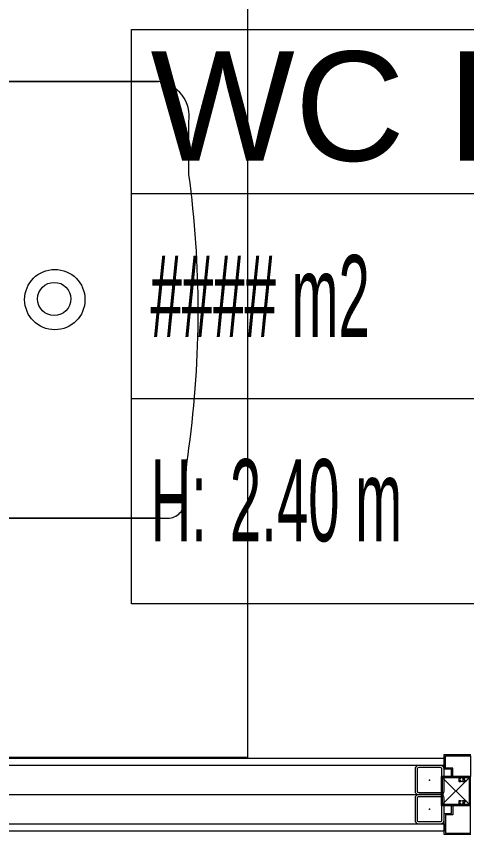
# Model space of a CAD drawing. Extents: x -1073 to 35213, y -1180 to 6950.
# Drawn here: x 17279.1 to 17340.9, y 3276.9 to 3389.2 of the extents above; entities that cross this region are included whole.
import ezdxf
from ezdxf.enums import TextEntityAlignment as Align

# ---------------------------------------------------------------- set-up
doc = ezdxf.new("R2010")
doc.units = 0
doc.header["$LTSCALE"] = 25
doc.layers.get('0').update_dxf_attribs({"color": 9, "lineweight": 9})
for name, color, linetype, lineweight in [('05V', 9, 'Continuous', 9), ('06D', 9, 'Continuous', 9), ('10', 9, 'Continuous', 9), ('11', 9, 'Continuous', 9), ('21_MAHAL', 9, 'Continuous', 9), ('33', 9, 'BATTING', 9)]:
    doc.layers.add(name, color=color, linetype=linetype, lineweight=lineweight)
doc.styles.add('Arial', font='arial.ttf', dxfattribs={"height": 2.5})
doc.styles.add('MuuM_TEXT-STANDART', font='ARIALN.TTF')
doc.linetypes.add('BATTING', pattern='A,0.0001,-0.1,[134,ltypeshp.shx,S=0.1,R=0,X=-0.1,Y=0],-0.2,[134,ltypeshp.shx,S=0.1,R=180,X=0.1,Y=0],-0.1', length=0.4001)

# ---------------------------------------------------------------- blocks, each defined once
blk = doc.blocks.new('Prf-40x40')
for points in [[(1.5, -2), (-1.5, -2, -0.414214), (-2, -1.5), (-2, 1.5, -0.414214), (-1.5, 2), (1.5, 2, -0.414214), (2, 1.5), (2, -1.5, -0.414214)], [(1.5, -1.7), (-1.5, -1.7, -0.414214), (-1.7, -1.5), (-1.7, 1.5, -0.414214), (-1.5, 1.7), (1.5, 1.7, -0.414214), (1.7, 1.5), (1.7, -1.5, -0.414214)]]:
    blk.add_lwpolyline(points, format="xyb", close=True)
blk.add_point((0, 0))
blk = doc.blocks.new('Group-398-1')
at = {"lineweight": 0, "flags": 128}
blk.add_lwpolyline([(384774.1706, 69367.6054), (384774.1706, 69368.1554), (384775.3706, 69368.1554), (384775.3706, 69367.6054)], close=True, dxfattribs=at)
blk.add_lwpolyline([(384775.3706, 69367.6054), (384774.1706, 69367.6054), (384774.1706, 69368.1554), (384775.3706, 69368.1554)], close=True)
for points in [[(384775.042, 69367.7395), (384775.042, 69368.0459, 0.414214), (384775.018, 69368.0699, -0.035809), (384774.946, 69368.0751, 0.067889), (384774.5706, 69368.0751, -0.002456), (384774.498, 69368.0751, 0.418149), (384774.4431, 69368.0334), (384774.4431, 69367.7422)], [(384775.042, 69368.0361), (384775.042, 69367.7297, -0.414214), (384775.018, 69367.7057, 0.035809), (384774.946, 69367.7005, -0.067889), (384774.5706, 69367.7005, 0.025966), (384774.498, 69367.7005, -0.418149), (384774.4431, 69367.7422), (384774.4431, 69368.0334)]]:
    blk.add_lwpolyline(points, format="xyb")
for centre, radius in [((384774.7423, 69367.8911), 0.0414), ((384774.7414, 69367.8903), 0.0228)]:
    blk.add_circle(centre, radius)
blk = doc.blocks.new('p-korkasa_40x40')
at = {"layer": '10'}
for points in [[(-2, -2), (-2, -2, 4.557572), (-2, -2), (2, -2, 6.895317), (2, -2), (2, -2), (2, 2), (-2, 2), (-2, -2)], [(-1.85, -1.85), (-1.85, 1.85), (1.85, 1.85), (1.85, -1.85), (-1.85, -1.85, -4.556435), (-1.85, -1.85)]]:
    blk.add_lwpolyline(points, format="xyb", close=True, dxfattribs=at)
for points in [[(2, -2), (-2, 2)], [(2, 2), (-2, -1.97)]]:
    blk.add_lwpolyline(points, dxfattribs=at)
blk = doc.blocks.new('P-AH-01-10')
at = {"layer": '10'}
for points in [[(-6.84, -95.45), (-6.84, -96.15), (-6.48, -96.15), (-6.48, -95.98, -0.414214), (-6.46, -95.95), (-6.31, -95.95, -0.414214), (-6.28, -95.98), (-6.28, -96.38), (-6.39, -96.38), (-6.35, -96.35, 0.091673), (-6.43, -96.28), (-6.46, -96.31, 0.288261), (-6.7, -96.31), (-6.74, -96.28, 0.091673), (-6.81, -96.35), (-6.77, -96.38, 0.288261), (-6.77, -96.62), (-6.81, -96.66, 0.091673), (-6.74, -96.73), (-6.7, -96.7, 0.288261), (-6.46, -96.7), (-6.43, -96.73, 0.091673), (-6.35, -96.66), (-6.39, -96.62), (-6.28, -96.62), (-6.28, -96.85), (-6.84, -96.85), (-6.84, -97.88, -0.414214), (-6.87, -97.9), (-8, -97.9), (-8, -98.88, -0.414214), (-8.03, -98.9), (-10, -98.9, -0.414214), (-10.02, -98.88), (-10.02, -95.25, -0.414214)], [(0.98, -95.25), (0.98, -98.88, -0.414214), (0.95, -98.9), (-1.88, -98.9, -0.414214), (-1.9, -98.88), (-1.9, -97.9), (-3.14, -97.9, -0.414214), (-3.16, -97.88), (-3.16, -96.85), (-3.72, -96.85), (-3.72, -96.62), (-3.61, -96.62), (-3.65, -96.66, 0.091673), (-3.57, -96.73), (-3.54, -96.7, 0.288261), (-3.3, -96.7), (-3.26, -96.73, 0.091673), (-3.19, -96.66), (-3.23, -96.62, 0.288261), (-3.23, -96.38), (-3.19, -96.35, 0.091673), (-3.26, -96.28), (-3.3, -96.31, 0.288261), (-3.54, -96.31), (-3.57, -96.28, 0.091673), (-3.65, -96.35), (-3.61, -96.38), (-3.72, -96.38), (-3.72, -95.98, -0.414214), (-3.69, -95.95), (-3.54, -95.95, -0.414214), (-3.52, -95.98), (-3.52, -96.15), (-3.16, -96.15), (-3.16, -95.45, 0.414214)]]:
    blk.add_lwpolyline(points, format="xyb", dxfattribs=at)
for points in [[(-7, -97.72), (-8.16, -97.72), (-8.16, -98.7), (-9.82, -98.7), (-9.82, -95.3), (-7, -95.3)], [(0.78, -98.7), (0.78, -95.3), (-3, -95.3), (-3, -97.72), (-1.74, -97.72), (-1.74, -98.7)]]:
    blk.add_lwpolyline(points, close=True, dxfattribs=at)
at = {"layer": '10', "rotation": 90}
blk.add_blockref('p-korkasa_40x40', (-5, -97.3), dxfattribs=at)
blk = doc.blocks.new('0_roomno2')
blk.add_lwpolyline([(19.375, -10.5), (0, -10.5), (0, 0), (19.375, 0)], close=True)
for points in [[(0, -3), (19.375, -3)], [(0, -6.75), (8.125, -6.75)]]:
    blk.add_lwpolyline(points)
at = {"style": 'MuuM_TEXT-STANDART', "width": 0.6}
blk.add_text('H:', height=1.5, dxfattribs=at).set_placement((0.35, -8.608), align=Align.MIDDLE_LEFT)
at = {"style": 'Arial'}
blk.add_attdef('ODANO', (0, 1.17), '', height=2, dxfattribs=at)
blk.add_attdef('MEKANADI', text='', height=2, dxfattribs=at).set_placement((0.35, -3), align=Align.BOTTOM_LEFT)
at = {"style": 'MuuM_TEXT-STANDART', "width": 0.6}
for tag, p in [('YER01', (10, -4.5)), ('TAVAN01', (13.75, -4.5)), ('DUVAR01', (17.5, -4.5)), ('YER02', (10, -6.75)), ('TAVAN02', (13.75, -6.75)), ('DUVAR02', (17.5, -6.75)), ('YER03', (10, -9)), ('TAVAN03', (13.75, -9)), ('DUVAR03', (17.5, -9))]:
    blk.add_attdef(tag, text='', height=1.5, dxfattribs=at).set_placement(p, align=Align.MIDDLE_CENTER)
for tag, p in [('M2', (0.35, -4.875)), ('TEMIZTAVANYUKSEKLIGI', (1.8, -8.608))]:
    blk.add_attdef(tag, text='', height=1.5, dxfattribs=at).set_placement(p, align=Align.MIDDLE_LEFT)

msp = doc.modelspace()

# ---------------------------------------------------------------- linework, layer by layer
at = {"layer": '06D'}
msp.add_lwpolyline([(17154.34, 3282.43), (17334.34, 3282.43)], dxfattribs=at)
at = {"layer": '11'}
for points in [[(17254.84, 3286.43), (17254.84, 3287.43), (17337.84, 3287.43), (17337.84, 3286.43)], [(17150.84, 3277.43), (17150.84, 3278.43), (17337.84, 3278.43), (17337.84, 3277.43)]]:
    msp.add_lwpolyline(points, close=True, dxfattribs=at)
at = {"layer": '33', "ltscale": 0.3}
msp.add_lwpolyline([(17150.94, 3282.43), (17337.74, 3282.43)], dxfattribs=at)

# ---------------------------------------------------------------- block references
at = {"layer": '05V', "xscale": 100, "yscale": 100, "zscale": 100, "rotation": 270}
msp.add_blockref('Group-398-1', (-6919504.7, 38480824.56), dxfattribs=at)
at = {"layer": '10', "rotation": 270}
msp.add_blockref('P-AH-01-10', (17436.74, 3277.92), dxfattribs=at)
at = {"layer": '10', "xscale": -1}
for p in [(17335.84, 3284.43), (17335.84, 3280.43)]:
    msp.add_blockref('Prf-40x40', p, dxfattribs=at)
at = {"layer": '21_MAHAL'}
ref = msp.add_blockref('0_roomno2', (17294.93, 3387.37), dxfattribs=dict(at, xscale=7.5, yscale=7.5, zscale=7.5))
ref.add_attrib('MEKANADI', 'WC BAY', dxfattribs={"layer": '0', "height": 15, "style": 'Arial'}).set_placement((17297.55, 3364.87), align=Align.BOTTOM_LEFT)
ref.add_attrib('M2', '#### m2', dxfattribs={"layer": '0', "height": 11.25, "style": 'MuuM_TEXT-STANDART', "width": 0.6}).set_placement((17297.55, 3350.81), align=Align.MIDDLE_LEFT)
ref.add_attrib('TEMIZTAVANYUKSEKLIGI', '2.40 m', dxfattribs={"layer": '0', "height": 11.25, "style": 'MuuM_TEXT-STANDART', "width": 0.6}).set_placement((17308.43, 3322.81), align=Align.MIDDLE_LEFT)

doc.saveas('drawing.dxf')
